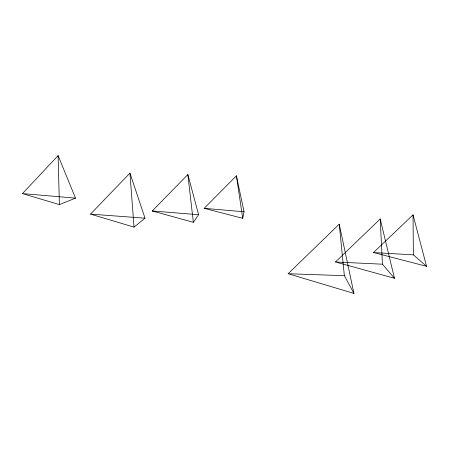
<?xml version="1.0" encoding="UTF-8"?>
<svg xmlns="http://www.w3.org/2000/svg" width="449" height="449" viewBox="0 0 449 449"><rect width="100%" height="100%" fill="white"/><g stroke="black" fill="none" stroke-linecap="round" stroke-linejoin="round"><path stroke-width="0.67" d="M242.724 218.321L244.054 211.782L236.41 175.795L204.188 208.325L242.724 218.321L236.41 175.795M193.351 222.311L198.615 214.723L187.845 174.571L152.273 210.974L193.351 222.311L187.845 174.571M22.45 193.586L58.101 155.584L75.505 198.144L59.403 204.615L22.45 193.586L75.505 198.144M90.507 214.117L129.941 173.106L145.021 218.192L134.026 227.115L90.507 214.117L145.021 218.192M288.123 273.733L339.242 224.152L353.93 293.416L288.123 273.733L344.355 275.675L353.93 293.416M335.482 261.986L380.224 218.989L394.463 278.296L335.482 261.986L382.43 264.197L394.463 278.296M373.512 252.551L413.035 214.858L426.55 266.319L373.512 252.551L413.383 254.864L426.55 266.319M152.273 210.974L198.615 214.723M204.188 208.325L244.054 211.782M339.242 224.152L344.355 275.675M129.941 173.106L134.026 227.115M380.224 218.989L382.43 264.197M58.101 155.584L59.403 204.615M413.035 214.858L413.383 254.864"/></g></svg>
